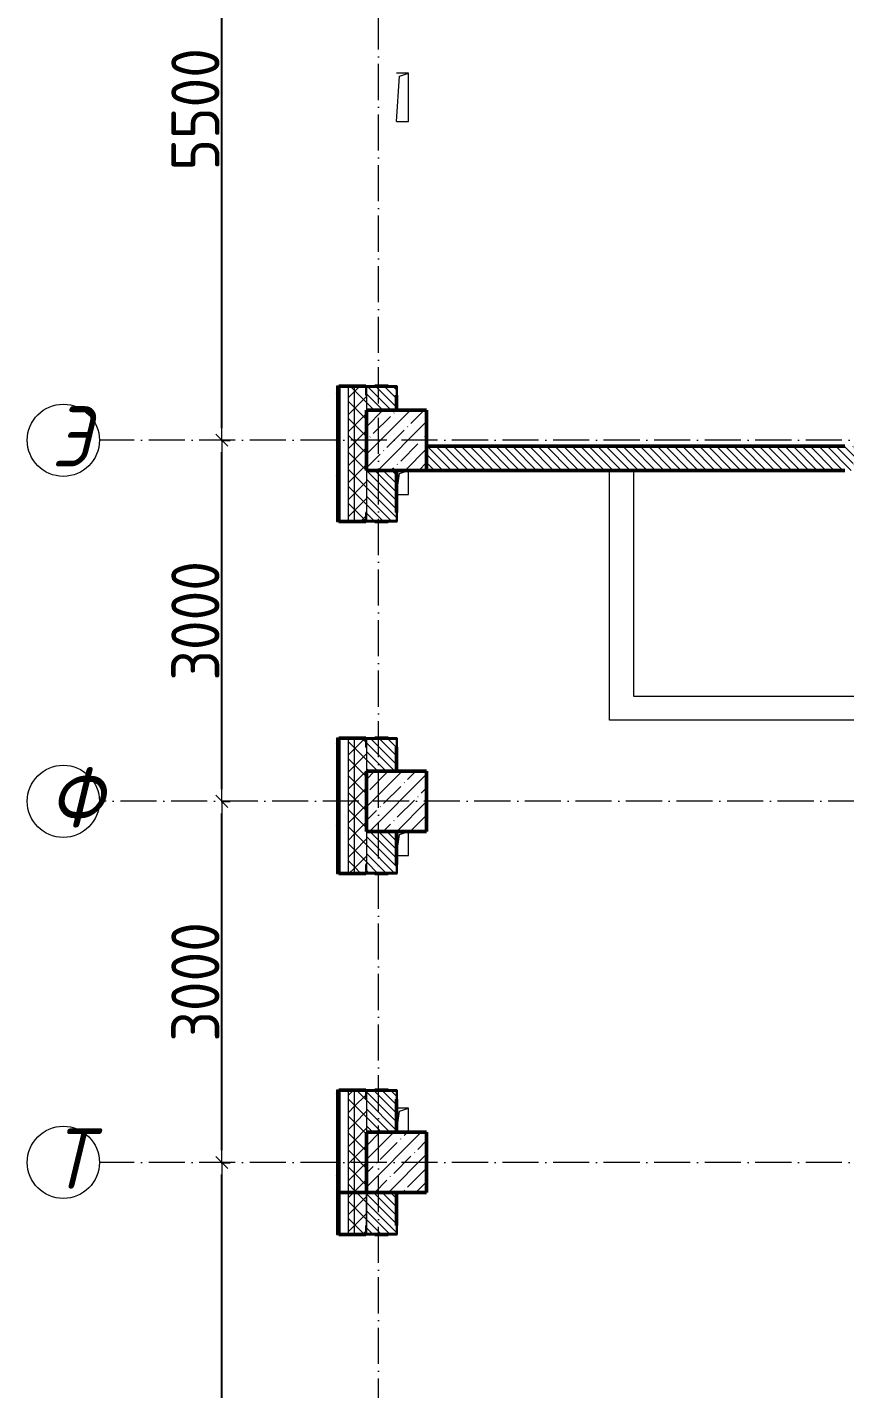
# Model space of a CAD drawing. Header units: millimetres. Extents: x -356862 to 418287, y 0 to 839748.
# Drawn here: x -20860 to -14067, y 489616 to 500929 of the extents above; entities that cross this region are included whole.
import ezdxf

# ---------------------------------------------------------------- set-up
doc = ezdxf.new("R2010")
doc.units = ezdxf.units.MM
doc.linetypes.add('50_200_ШТРИХ_1Т_ш5_п1_п1_', pattern=[700, 500, -100, 0, -100])
for name, color, linetype, lineweight in [('A-____-____-DIMS', 7, 'Continuous', 9), ('A-GENM-____-MCUT', 7, 'Continuous', 25), ('A-GENM-____-OTLN', 7, 'Continuous', 9), ('A-GENM-____-OTLN-1', 7, 'Continuous', 25), ('A-WALL-____-MCUT-2', 7, 'Continuous', 50), ('A-WALL-____-MCUT-3', 7, 'Continuous', 9), ('A-WALL-____-PATT-1', 7, 'Continuous', 9), ('A-WALL-FNSH-MCUT-1', 7, 'Continuous', 9), ('I-WALL-____-OTLN', 7, 'Continuous', 9), ('S-COLS-____-MCUT', 7, 'Continuous', 50), ('S-COLS-____-OTLN', 7, 'Continuous', 9), ('S-GRID-____-IDEN', 7, 'Continuous', 9), ('S-GRID-____-OTLN-1', 7, '50_200_ШТРИХ_1Т_ш5_п1_п1_', 9)]:
    doc.layers.add(name, color=color, linetype=linetype, lineweight=lineweight)
doc.styles.add('ISOCPEUR_I', font='isocpeui.ttf', dxfattribs={"width": 0.9, "height": 2.5})
doc.styles.add('СПДС', font='isocpeur.ttf', dxfattribs={"width": 0.9})
doc.dimstyles.new('Размера А3', dxfattribs={"dimtxt": 200, "dimasz": 100, "dimexe": 70, "dimexo": 100, "dimgap": 20, "dimtad": 1, "dimdec": 0, "dimrnd": 10, "dimzin": 0, "dimdsep": 46, "dimtxsty": 'СПДС', "dimblk": 'ARROWHEAD_6', "dimcen": 1, "dimclrd": 256, "dimclre": 256, "dimclrt": 256, "dimazin": 0, "dimtfac": 1, "dimtdec": 0, "dimtmove": 2, "dimatfit": 3, "dimfxl": 1, "dimtolj": 1, "dimtzin": 0, "dimarcsym": 0})
pattern_1 = [(135, (-15591.663, 459015.94), (-35.35534, -35.35534), [])]
pattern_2 = [(45, (-15591.66, 459015.94), (-70.71068, 70.71068), []), (135, (-15591.66, 459015.94), (-70.71068, -70.71068), [])]
pattern_3 = [(45, (-15591.66, 459015.94), (-85.5366, 85.5366), []), (45, (-15534.64, 459015.94), (-85.5366, 85.5366), [])]

# ---------------------------------------------------------------- blocks, each defined once
blk = doc.blocks.new('BSC_Колонна _Прямоугольная - 500х500-V36-АР1_План отверстий 2 этажа в осях 1-64_А-ГГ')
at = {"layer": 'S-COLS-____-OTLN'}
h = blk.add_hatch(dxfattribs=at)
h.set_pattern_fill('FP_65', color=256, style=0, pattern_type=2)
h.set_pattern_definition([(45, (2200, -32481.04), (-114.04925, 114.04925), []), (45, (2314.05, -32481.04), (-114.04925, 114.04925), [201.613, -40.323, 3.353, -36.97])])
h.paths.add_polyline_path([(-250, -250), (250, -250), (250, 250), (-250, 250), (-250, 75)], flags=0)
at = {"layer": 'S-COLS-____-MCUT'}
for p, q in [((250, 250), (-250, 250)), ((-250, 250), (-250, -250)), ((250, -250), (250, 250)), ((-250, -250), (250, -250))]:
    blk.add_line(p, q, dxfattribs=at)
blk = doc.blocks.new('BSC_Колонна _Прямоугольная - 500х500-V48-АР1_План отверстий 2 этажа в осях 1-64_А-ГГ')
at = {"layer": 'S-COLS-____-OTLN'}
h = blk.add_hatch(dxfattribs=at)
h.set_pattern_fill('FP_77', color=256, style=0, pattern_type=2)
h.set_pattern_definition([(45, (2200, -35481.04), (-114.04925, 114.04925), []), (45, (2314.05, -35481.04), (-114.04925, 114.04925), [201.613, -40.323, 3.353, -36.97])])
h.paths.add_polyline_path([(-250, -250), (250, -250), (250, 250), (-250, 250)], flags=0)
at = {"layer": 'S-COLS-____-MCUT'}
for p, q in [((250, 250), (-250, 250)), ((-250, 250), (-250, -250)), ((250, -250), (250, 250)), ((-250, -250), (250, -250))]:
    blk.add_line(p, q, dxfattribs=at)
blk = doc.blocks.new('BSC_Колонна _Прямоугольная - 500х500-V101-АР1_План отверстий 2 этажа в осях 1-64_А-ГГ')
at = {"layer": 'S-COLS-____-OTLN'}
h = blk.add_hatch(dxfattribs=at)
h.set_pattern_fill('FP_130', color=256, style=0, pattern_type=2)
h.set_pattern_definition([(45, (2200, -38481.04), (-114.04925, 114.04925), []), (45, (2314.05, -38481.04), (-114.04925, 114.04925), [201.613, -40.323, 3.353, -36.97])])
h.paths.add_polyline_path([(-250, -250), (250, -250), (250, 250), (-250, 250), (-250, 95)], flags=0)
at = {"layer": 'S-COLS-____-MCUT'}
for p, q in [((250, 250), (-250, 250)), ((-250, 250), (-250, -250)), ((250, -250), (250, 250)), ((-250, -250), (250, -250))]:
    blk.add_line(p, q, dxfattribs=at)
blk = doc.blocks.new('Фахверк_СКБ_Уголок - 250_2700-27497298-АР1_План отверстий 2 этажа в осях 1-64_А-ГГ')
at = {"layer": 'A-GENM-____-MCUT'}
for p, q in [((200, 181), (125, 181)), ((125, 181), (125, 106)), ((131, 106), (131, 175)), ((131, 175), (200, 175)), ((200, 175), (200, 181)), ((125, 106), (131, 106)), ((131, -6), (125, -6)), ((125, -6), (125, -81)), ((125, -81), (200, -81)), ((131, -75), (131, -6)), ((200, -75), (131, -75)), ((200, -81), (200, -75))]:
    blk.add_line(p, q, dxfattribs=at)
blk = doc.blocks.new('AR_Отверстие прямоугольное _в плите_ - AR_Отверстие прямоугольное _в плите_-30510733-АР1_План отверстий 2 этажа в осях 1-64_А-ГГ')
at = {"layer": 'A-GENM-____-OTLN'}
for p, q in [((-50, -100), (-25, 75)), ((-25, 75), (50, 100)), ((50, -100), (50, 100)), ((-50, -100), (50, -100))]:
    blk.add_line(p, q, dxfattribs=at)
blk = doc.blocks.new('AR_Отверстие прямоугольное _в плите_ - AR_Отверстие прямоугольное _в плите_-V158-АР1_План отверстий 2 этажа в осях 1-64_А-ГГ')
at = {"layer": 'A-GENM-____-OTLN'}
for p, q in [((50, 100), (-50, 100)), ((-50, -100), (-25, 75)), ((-25, 75), (50, 100)), ((50, -100), (50, 100))]:
    blk.add_line(p, q, dxfattribs=at)
blk = doc.blocks.new('AR_Отверстие прямоугольное _в плите_ - AR_Отверстие прямоугольное _в плите_-V170-АР1_План отверстий 2 этажа в осях 1-64_А-ГГ')
at = {"layer": 'A-GENM-____-OTLN'}
for p, q in [((50, 200), (-50, 200)), ((-50, -200), (-25, 175)), ((-25, 175), (50, 200)), ((50, -200), (50, 200)), ((-50, -200), (50, -200))]:
    blk.add_line(p, q, dxfattribs=at)
blk = doc.blocks.new('Ось сетки - Круг_Ø6_00__ISO-2_5_0_9K_-25732049-АР1_План отверстий 2 этажа в осях 1-64_А-ГГ')
at = {"layer": 'S-GRID-____-IDEN'}
blk.add_circle((0, 0), 3, dxfattribs=at)
blk = doc.blocks.new('ARROWHEAD_6')
at = {"color": 0, "linetype": 'Continuous'}
for p, q in [((0, 0), (-1, 0)), ((-0.5, -0.5), (0.5, 0.5))]:
    blk.add_line(p, q, dxfattribs=at)
blk = doc.blocks.new('*D4524')
at = {"layer": 'A-____-____-DIMS', "lineweight": -2, "transparency": 16777216}
for p, q in [((-19249, 491497), (-19173, 491497)), ((-19243, 485597), (-19243, 491397)), ((-19249, 485497), (-19173, 485497))]:
    blk.add_line(p, q, dxfattribs=at)
at = {"layer": 'Defpoints', "color": 0, "lineweight": 30, "transparency": 16777216}
for p in [(-19349, 491497), (-19243, 491497), (-19349, 485497)]:
    blk.add_point(p, dxfattribs=at)
at = {"layer": 'A-____-____-DIMS', "lineweight": -2, "transparency": 16777216, "xscale": 100, "yscale": 100, "zscale": 100}
for p, rotation in [((-19243, 491497), 90), ((-19243, 485497), 270)]:
    blk.add_blockref('ARROWHEAD_6', p, dxfattribs=dict(at, rotation=rotation))
at = {"layer": 'A-____-____-DIMS', "transparency": 16777216, "insert": (-19463, 488497), "char_height": 400, "attachment_point": 5, "rotation": 90, "style": 'СПДС'}
blk.add_mtext('\\A1;6000', dxfattribs=at)
blk = doc.blocks.new('*D4525')
at = {"layer": 'A-____-____-DIMS', "lineweight": -2, "transparency": 16777216}
for p, q in [((-19249, 494497), (-19173, 494497)), ((-19243, 491597), (-19243, 494397)), ((-19249, 491497), (-19173, 491497))]:
    blk.add_line(p, q, dxfattribs=at)
at = {"layer": 'Defpoints', "color": 0, "lineweight": 30, "transparency": 16777216}
for p in [(-19349, 494497), (-19243, 494497), (-19349, 491497)]:
    blk.add_point(p, dxfattribs=at)
at = {"layer": 'A-____-____-DIMS', "lineweight": -2, "transparency": 16777216, "xscale": 100, "yscale": 100, "zscale": 100}
for p, rotation in [((-19243, 494497), 90), ((-19243, 491497), 270)]:
    blk.add_blockref('ARROWHEAD_6', p, dxfattribs=dict(at, rotation=rotation))
at = {"layer": 'A-____-____-DIMS', "transparency": 16777216, "insert": (-19463, 492997), "char_height": 400, "attachment_point": 5, "rotation": 90, "style": 'СПДС'}
blk.add_mtext('\\A1;3000', dxfattribs=at)
blk = doc.blocks.new('*D4526')
at = {"layer": 'A-____-____-DIMS', "lineweight": -2, "transparency": 16777216}
for p, q in [((-19249, 497497), (-19173, 497497)), ((-19243, 494597), (-19243, 497397)), ((-19249, 494497), (-19173, 494497))]:
    blk.add_line(p, q, dxfattribs=at)
at = {"layer": 'Defpoints', "color": 0, "lineweight": 30, "transparency": 16777216}
for p in [(-19349, 497497), (-19243, 497497), (-19349, 494497)]:
    blk.add_point(p, dxfattribs=at)
at = {"layer": 'A-____-____-DIMS', "lineweight": -2, "transparency": 16777216, "xscale": 100, "yscale": 100, "zscale": 100}
for p, rotation in [((-19243, 497497), 90), ((-19243, 494497), 270)]:
    blk.add_blockref('ARROWHEAD_6', p, dxfattribs=dict(at, rotation=rotation))
at = {"layer": 'A-____-____-DIMS', "transparency": 16777216, "insert": (-19463, 495997), "char_height": 400, "attachment_point": 5, "rotation": 90, "style": 'СПДС'}
blk.add_mtext('\\A1;3000', dxfattribs=at)
blk = doc.blocks.new('*D4527')
at = {"layer": 'A-____-____-DIMS', "lineweight": -2, "transparency": 16777216}
for p, q in [((-19249, 502997), (-19173, 502997)), ((-19243, 497597), (-19243, 502897)), ((-19249, 497497), (-19173, 497497))]:
    blk.add_line(p, q, dxfattribs=at)
at = {"layer": 'Defpoints', "color": 0, "lineweight": 30, "transparency": 16777216}
for p in [(-19349, 502997), (-19243, 502997), (-19349, 497497)]:
    blk.add_point(p, dxfattribs=at)
at = {"layer": 'A-____-____-DIMS', "lineweight": -2, "transparency": 16777216, "xscale": 100, "yscale": 100, "zscale": 100}
for p, rotation in [((-19243, 502997), 90), ((-19243, 497497), 270)]:
    blk.add_blockref('ARROWHEAD_6', p, dxfattribs=dict(at, rotation=rotation))
at = {"layer": 'A-____-____-DIMS', "transparency": 16777216, "insert": (-19463, 500247), "char_height": 400, "attachment_point": 5, "rotation": 90, "style": 'СПДС'}
blk.add_mtext('\\A1;5500', dxfattribs=at)
blk = doc.blocks.new('*D13765')
at = {"layer": 'A-____-____-DIMS', "lineweight": -2, "transparency": 16777216}
for p, q in [((-19249, 491497), (-19173, 491497)), ((-19243, 485597), (-19243, 491397)), ((-19249, 485497), (-19173, 485497))]:
    blk.add_line(p, q, dxfattribs=at)
at = {"layer": 'Defpoints', "color": 0, "transparency": 16777216}
for p in [(-19349, 491497), (-19243, 491497), (-19349, 485497)]:
    blk.add_point(p, dxfattribs=at)
at = {"layer": 'A-____-____-DIMS', "lineweight": -2, "transparency": 16777216, "xscale": 100, "yscale": 100, "zscale": 100}
for p, rotation in [((-19243, 491497), 90), ((-19243, 485497), 270)]:
    blk.add_blockref('ARROWHEAD_6', p, dxfattribs=dict(at, rotation=rotation))
at = {"layer": 'A-____-____-DIMS', "transparency": 16777216, "insert": (-19463, 488497), "char_height": 400, "attachment_point": 5, "rotation": 90, "style": 'СПДС'}
blk.add_mtext('\\A1;6000', dxfattribs=at)
blk = doc.blocks.new('*D13766')
at = {"layer": 'A-____-____-DIMS', "lineweight": -2, "transparency": 16777216}
for p, q in [((-19249, 494497), (-19173, 494497)), ((-19243, 491597), (-19243, 494397)), ((-19249, 491497), (-19173, 491497))]:
    blk.add_line(p, q, dxfattribs=at)
at = {"layer": 'Defpoints', "color": 0, "transparency": 16777216}
for p in [(-19349, 494497), (-19243, 494497), (-19349, 491497)]:
    blk.add_point(p, dxfattribs=at)
at = {"layer": 'A-____-____-DIMS', "lineweight": -2, "transparency": 16777216, "xscale": 100, "yscale": 100, "zscale": 100}
for p, rotation in [((-19243, 494497), 90), ((-19243, 491497), 270)]:
    blk.add_blockref('ARROWHEAD_6', p, dxfattribs=dict(at, rotation=rotation))
at = {"layer": 'A-____-____-DIMS', "transparency": 16777216, "insert": (-19463, 492997), "char_height": 400, "attachment_point": 5, "rotation": 90, "style": 'СПДС'}
blk.add_mtext('\\A1;3000', dxfattribs=at)
blk = doc.blocks.new('*D13767')
at = {"layer": 'A-____-____-DIMS', "lineweight": -2, "transparency": 16777216}
for p, q in [((-19249, 497497), (-19173, 497497)), ((-19243, 494597), (-19243, 497397)), ((-19249, 494497), (-19173, 494497))]:
    blk.add_line(p, q, dxfattribs=at)
at = {"layer": 'Defpoints', "color": 0, "transparency": 16777216}
for p in [(-19349, 497497), (-19243, 497497), (-19349, 494497)]:
    blk.add_point(p, dxfattribs=at)
at = {"layer": 'A-____-____-DIMS', "lineweight": -2, "transparency": 16777216, "xscale": 100, "yscale": 100, "zscale": 100}
for p, rotation in [((-19243, 497497), 90), ((-19243, 494497), 270)]:
    blk.add_blockref('ARROWHEAD_6', p, dxfattribs=dict(at, rotation=rotation))
at = {"layer": 'A-____-____-DIMS', "transparency": 16777216, "insert": (-19463, 495997), "char_height": 400, "attachment_point": 5, "rotation": 90, "style": 'СПДС'}
blk.add_mtext('\\A1;3000', dxfattribs=at)
blk = doc.blocks.new('*D13768')
at = {"layer": 'A-____-____-DIMS', "lineweight": -2, "transparency": 16777216}
for p, q in [((-19249, 502997), (-19173, 502997)), ((-19243, 497597), (-19243, 502897)), ((-19249, 497497), (-19173, 497497))]:
    blk.add_line(p, q, dxfattribs=at)
at = {"layer": 'Defpoints', "color": 0, "transparency": 16777216}
for p in [(-19349, 502997), (-19243, 502997), (-19349, 497497)]:
    blk.add_point(p, dxfattribs=at)
at = {"layer": 'A-____-____-DIMS', "lineweight": -2, "transparency": 16777216, "xscale": 100, "yscale": 100, "zscale": 100}
for p, rotation in [((-19243, 502997), 90), ((-19243, 497497), 270)]:
    blk.add_blockref('ARROWHEAD_6', p, dxfattribs=dict(at, rotation=rotation))
at = {"layer": 'A-____-____-DIMS', "transparency": 16777216, "insert": (-19463, 500247), "char_height": 400, "attachment_point": 5, "rotation": 90, "style": 'СПДС'}
blk.add_mtext('\\A1;5500', dxfattribs=at)
blk = doc.blocks.new('*D13935')
at = {"layer": 'A-____-____-DIMS', "lineweight": -2, "transparency": 16777216}
for p, q in [((-19249, 491497), (-19173, 491497)), ((-19243, 485597), (-19243, 491397)), ((-19249, 485497), (-19173, 485497))]:
    blk.add_line(p, q, dxfattribs=at)
at = {"layer": 'Defpoints', "color": 0, "transparency": 16777216}
for p in [(-19349, 491497), (-19243, 491497), (-19349, 485497)]:
    blk.add_point(p, dxfattribs=at)
at = {"layer": 'A-____-____-DIMS', "lineweight": -2, "transparency": 16777216, "xscale": 100, "yscale": 100, "zscale": 100}
for p, rotation in [((-19243, 491497), 90), ((-19243, 485497), 270)]:
    blk.add_blockref('ARROWHEAD_6', p, dxfattribs=dict(at, rotation=rotation))
at = {"layer": 'A-____-____-DIMS', "transparency": 16777216, "insert": (-19463, 488497), "char_height": 400, "attachment_point": 5, "rotation": 90, "style": 'СПДС'}
blk.add_mtext('\\A1;6000', dxfattribs=at)
blk = doc.blocks.new('*D13936')
at = {"layer": 'A-____-____-DIMS', "lineweight": -2, "transparency": 16777216}
for p, q in [((-19249, 494497), (-19173, 494497)), ((-19243, 491597), (-19243, 494397)), ((-19249, 491497), (-19173, 491497))]:
    blk.add_line(p, q, dxfattribs=at)
at = {"layer": 'Defpoints', "color": 0, "transparency": 16777216}
for p in [(-19349, 494497), (-19243, 494497), (-19349, 491497)]:
    blk.add_point(p, dxfattribs=at)
at = {"layer": 'A-____-____-DIMS', "lineweight": -2, "transparency": 16777216, "xscale": 100, "yscale": 100, "zscale": 100}
for p, rotation in [((-19243, 494497), 90), ((-19243, 491497), 270)]:
    blk.add_blockref('ARROWHEAD_6', p, dxfattribs=dict(at, rotation=rotation))
at = {"layer": 'A-____-____-DIMS', "transparency": 16777216, "insert": (-19463, 492997), "char_height": 400, "attachment_point": 5, "rotation": 90, "style": 'СПДС'}
blk.add_mtext('\\A1;3000', dxfattribs=at)
blk = doc.blocks.new('*D13937')
at = {"layer": 'A-____-____-DIMS', "lineweight": -2, "transparency": 16777216}
for p, q in [((-19249, 497497), (-19173, 497497)), ((-19243, 494597), (-19243, 497397)), ((-19249, 494497), (-19173, 494497))]:
    blk.add_line(p, q, dxfattribs=at)
at = {"layer": 'Defpoints', "color": 0, "transparency": 16777216}
for p in [(-19349, 497497), (-19243, 497497), (-19349, 494497)]:
    blk.add_point(p, dxfattribs=at)
at = {"layer": 'A-____-____-DIMS', "lineweight": -2, "transparency": 16777216, "xscale": 100, "yscale": 100, "zscale": 100}
for p, rotation in [((-19243, 497497), 90), ((-19243, 494497), 270)]:
    blk.add_blockref('ARROWHEAD_6', p, dxfattribs=dict(at, rotation=rotation))
at = {"layer": 'A-____-____-DIMS', "transparency": 16777216, "insert": (-19463, 495997), "char_height": 400, "attachment_point": 5, "rotation": 90, "style": 'СПДС'}
blk.add_mtext('\\A1;3000', dxfattribs=at)
blk = doc.blocks.new('*D13938')
at = {"layer": 'A-____-____-DIMS', "lineweight": -2, "transparency": 16777216}
for p, q in [((-19249, 502997), (-19173, 502997)), ((-19243, 497597), (-19243, 502897)), ((-19249, 497497), (-19173, 497497))]:
    blk.add_line(p, q, dxfattribs=at)
at = {"layer": 'Defpoints', "color": 0, "transparency": 16777216}
for p in [(-19349, 502997), (-19243, 502997), (-19349, 497497)]:
    blk.add_point(p, dxfattribs=at)
at = {"layer": 'A-____-____-DIMS', "lineweight": -2, "transparency": 16777216, "xscale": 100, "yscale": 100, "zscale": 100}
for p, rotation in [((-19243, 502997), 90), ((-19243, 497497), 270)]:
    blk.add_blockref('ARROWHEAD_6', p, dxfattribs=dict(at, rotation=rotation))
at = {"layer": 'A-____-____-DIMS', "transparency": 16777216, "insert": (-19463, 500247), "char_height": 400, "attachment_point": 5, "rotation": 90, "style": 'СПДС'}
blk.add_mtext('\\A1;5500', dxfattribs=at)
blk = doc.blocks.new('2этаж')
at = {"layer": 'S-GRID-____-OTLN-1', "color": 251, "ltscale": 0.6, "true_color": 0x636466}
for p, q in [((-17941.7, 454533.3), (-17941.7, 508896.9)), ((11116.1, 497497), (-20260.4, 497497)), ((-9283.2, 494497), (-20260.4, 494497)), ((11116.1, 491497), (-20260.4, 491497))]:
    blk.add_line(p, q, dxfattribs=at)
at = {"layer": 'S-GRID-____-IDEN', "char_height": 500, "attachment_point": 1, "style": 'ISOCPEUR_I'}
for s, insert, width in [('\\fISOCPEUR|b0|i1|c204|p34|;\\W.9;Э', (-20657.8, 497778.9), 223.671), ('\\fISOCPEUR|b0|i1|c204|p34|;\\W.9;Ф', (-20681.7, 494778.9), 281.392), ('\\fISOCPEUR|b0|i1|c204|p34|;\\W.9;Т', (-20657.8, 491778.9), 223.671)]:
    blk.add_mtext(s, dxfattribs=dict(at, insert=insert, width=width))
at = {"layer": 'A-____-____-DIMS'}
for base, p1, p2, picture, middle in [((-19243.1, 502997), (-19349.1, 497497), (-19349.1, 502997), '*D4527', (-19463.1, 500247)), ((-19243.1, 497497), (-19349.1, 494497), (-19349.1, 497497), '*D4526', (-19463.1, 495997)), ((-19243.1, 494497), (-19349.1, 491497), (-19349.1, 494497), '*D4525', (-19463.1, 492997)), ((-19243.1, 491497), (-19349.1, 485497), (-19349.1, 491497), '*D4524', (-19463.1, 488497))]:
    dim = blk.add_linear_dim(base=base, p1=p1, p2=p2, angle=90, dimstyle='Размера А3', override={"dimtxt": 400}, dxfattribs=at)
    dim.commit()
    dim.dimension.update_dxf_attribs({"geometry": picture, "text_midpoint": middle})

msp = doc.modelspace()

# ---------------------------------------------------------------- hatches: boundary and pattern name
at = {"layer": 'A-WALL-____-PATT-1'}
h = msp.add_hatch(dxfattribs=at)
h.set_pattern_fill('FP_3', color=256, style=0, pattern_type=2)
h.set_pattern_definition(pattern_3)
h.paths.add_polyline_path([(-18271.6634, 491076.983), (-18271.6634, 492096.983), (-18291.6634, 492096.983), (-18291.6634, 491076.983)], flags=0)
h.paths.add_polyline_path([(-18291.6634, 493896.983), (-18271.6634, 493896.983), (-18271.6634, 495021.983), (-18291.6634, 495021.983), (-18291.6634, 494151.6094)], flags=0)
h.paths.add_polyline_path([(-18271.6634, 496821.983), (-18271.6634, 497946.983), (-18291.6634, 497946.983), (-18291.6634, 496821.983)], flags=0)
h.paths.add_polyline_path([(-18271.6634, 502746.983), (-18271.6634, 503946.983), (-18291.6634, 503946.983), (-18291.6634, 502746.983)], flags=0)
h.paths.add_polyline_path([(-18291.6634, 505746.983), (-18271.6634, 505746.983), (-18271.6634, 506996.983), (-18291.6634, 506996.983), (-18291.6634, 506191.5253)], flags=0)
h = msp.add_hatch(dxfattribs=at)
h.set_pattern_fill('FP_1', color=256, style=0, pattern_type=2)
h.set_pattern_definition(pattern_2)
h.paths.add_polyline_path([(-18141.6634, 491246.983), (-18141.6634, 492096.983), (-18191.6634, 492096.983), (-18191.6634, 491246.983)], flags=0)
h.paths.add_polyline_path([(-18141.6634, 493896.983), (-18141.6634, 495021.983), (-18191.6634, 495021.983), (-18191.6634, 493896.983)], flags=0)
h.paths.add_polyline_path([(-18141.6634, 496821.983), (-18141.6634, 497946.983), (-18191.6634, 497946.983), (-18191.6634, 496821.983)], flags=0)
h.paths.add_polyline_path([(-18141.6634, 502746.983), (-18141.6634, 503946.983), (-18191.6634, 503946.983), (-18191.6634, 502746.983)], flags=0)
h.paths.add_polyline_path([(-18141.6634, 505746.983), (-18141.6634, 506896.983), (-18191.6634, 506896.983), (-18191.6634, 505746.983)], flags=0)
h = msp.add_hatch(dxfattribs=at)
h.set_pattern_fill('FP_1', color=256, style=0, pattern_type=2)
h.set_pattern_definition(pattern_2)
h.paths.add_polyline_path([(-18041.6634, 491246.983), (-18041.6634, 492021.983), (-18047.6634, 492021.983), (-18047.6634, 492096.983), (-18141.6634, 492096.983), (-18141.6634, 491246.983)], flags=0)
h.paths.add_polyline_path([(-18141.6634, 493896.983), (-18047.6634, 493896.983), (-18047.6634, 493971.983), (-18041.6634, 493971.983), (-18041.6634, 494946.983), (-18047.6634, 494946.983), (-18047.6634, 495021.983), (-18141.6634, 495021.983), (-18141.6634, 494151.6094)], flags=0)
h.paths.add_polyline_path([(-18141.6634, 496821.983), (-18047.6634, 496821.983), (-18047.6634, 496896.983), (-18041.6634, 496896.983), (-18041.6634, 497871.983), (-18047.6634, 497871.983), (-18047.6634, 497946.983), (-18141.6634, 497946.983), (-18141.6634, 496827.983)], flags=0)
h.paths.add_polyline_path([(-18041.6634, 502746.983), (-18041.6634, 503871.983), (-18047.6634, 503871.983), (-18047.6634, 503946.983), (-18141.6634, 503946.983), (-18141.6634, 502746.983)], flags=0)
h.paths.add_polyline_path([(-18141.6634, 505746.983), (-18047.6634, 505746.983), (-18047.6634, 505821.983), (-18041.6634, 505821.983), (-18041.6634, 506846.983), (-18141.6634, 506846.983), (-18141.6634, 506191.5253)], flags=0)
h = msp.add_hatch(dxfattribs=at)
h.set_pattern_fill('FP_6', color=256, style=0, pattern_type=2)
h.set_pattern_definition(pattern_1)
h.paths.add_polyline_path([(-17847.6634, 497746.983), (-17791.6634, 497746.983), (-17791.6634, 497940.983), (-17860.6634, 497940.983), (-17860.6634, 497946.983), (-17972.6634, 497946.983), (-17972.6634, 497940.983), (-18041.6634, 497940.983), (-18041.6634, 497746.983)], flags=0)
h = msp.add_hatch(dxfattribs=at)
h.set_pattern_fill('FP_6', color=256, style=0, pattern_type=2)
h.set_pattern_definition(pattern_1)
h.paths.add_polyline_path([(-10641.6634, 497246.983), (-10491.6634, 497246.983), (-10491.6634, 497446.983), (-13991.6634, 497446.983), (-13991.6634, 497377.983), (-13997.6634, 497377.983), (-13997.6634, 497446.983), (-17541.6634, 497446.983), (-17541.6634, 497246.983), (-13997.6634, 497246.983), (-13997.6634, 497315.983), (-13991.6634, 497315.983), (-13991.6634, 497246.983), (-10741.6634, 497246.983)], flags=0)
h = msp.add_hatch(dxfattribs=at)
h.set_pattern_fill('FP_6', color=256, style=0, pattern_type=2)
h.set_pattern_definition(pattern_1)
h.paths.add_polyline_path([(-17791.6634, 494746.983), (-17791.6634, 495015.983), (-17860.6634, 495015.983), (-17860.6634, 495021.983), (-17972.6634, 495021.983), (-17972.6634, 495015.983), (-18041.6634, 495015.983), (-18041.6634, 494746.983)], flags=0)
h.paths.add_polyline_path([(-17860.6634, 496821.983), (-17860.6634, 496827.983), (-17791.6634, 496827.983), (-17791.6634, 497246.983), (-18041.6634, 497246.983), (-18041.6634, 496827.983), (-17972.6634, 496827.983), (-17972.6634, 496821.983)], flags=0)
h = msp.add_hatch(dxfattribs=at)
h.set_pattern_fill('FP_6', color=256, style=0, pattern_type=2)
h.set_pattern_definition(pattern_1)
h.paths.add_polyline_path([(-17791.6634, 491746.983), (-17791.6634, 492090.983), (-17860.6634, 492090.983), (-17860.6634, 492096.983), (-17972.6634, 492096.983), (-17972.6634, 492090.983), (-18041.6634, 492090.983), (-18041.6634, 491746.983)], flags=0)
h.paths.add_polyline_path([(-17860.6634, 493896.983), (-17860.6634, 493902.983), (-17791.6634, 493902.983), (-17791.6634, 494246.983), (-18041.6634, 494246.983), (-18041.6634, 493902.983), (-17972.6634, 493902.983), (-17972.6634, 493896.983)], flags=0)
h = msp.add_hatch(dxfattribs=at)
h.set_pattern_fill('FP_1', color=256, style=0, pattern_type=2)
h.set_pattern_definition(pattern_2)
h.paths.add_polyline_path([(-18191.6634, 485746.983), (-18141.6634, 485746.983), (-18141.6634, 486096.983), (-18191.6634, 486096.983)], flags=0)
h.paths.add_polyline_path([(-18191.6634, 487896.983), (-18141.6634, 487896.983), (-18141.6634, 489096.983), (-18191.6634, 489096.983)], flags=0)
h.paths.add_polyline_path([(-18191.6634, 490896.983), (-18141.6634, 490896.983), (-18141.6634, 491246.983), (-18191.6634, 491246.983)], flags=0)
h = msp.add_hatch(dxfattribs=at)
h.set_pattern_fill('FP_1', color=256, style=0, pattern_type=2)
h.set_pattern_definition(pattern_2)
h.paths.add_polyline_path([(-18041.6634, 485746.983), (-18041.6634, 486021.983), (-18047.6634, 486021.983), (-18047.6634, 486096.983), (-18141.6634, 486096.983), (-18141.6634, 485746.983), (-18047.6634, 485746.983)], flags=0)
h.paths.add_polyline_path([(-18047.6634, 487896.983), (-18047.6634, 487971.983), (-18041.6634, 487971.983), (-18041.6634, 489021.983), (-18047.6634, 489021.983), (-18047.6634, 489096.983), (-18141.6634, 489096.983), (-18141.6634, 487896.983)], flags=0)
h.paths.add_polyline_path([(-18047.6634, 490896.983), (-18047.6634, 490971.983), (-18041.6634, 490971.983), (-18041.6634, 491246.983), (-18141.6634, 491246.983), (-18141.6634, 490896.983)], flags=0)
h = msp.add_hatch(dxfattribs=at)
h.set_pattern_fill('FP_6', color=256, style=0, pattern_type=2)
h.set_pattern_definition(pattern_1)
h.paths.add_polyline_path([(-17791.6634, 485746.983), (-17791.6634, 486090.983), (-17860.6634, 486090.983), (-17860.6634, 486096.983), (-17972.6634, 486096.983), (-17972.6634, 486090.983), (-18041.6634, 486090.983), (-18041.6634, 485746.983)], flags=0)
h.paths.add_polyline_path([(-17860.6634, 487896.983), (-17860.6634, 487902.983), (-17791.6634, 487902.983), (-17791.6634, 489090.983), (-17860.6634, 489090.983), (-17860.6634, 489096.983), (-17972.6634, 489096.983), (-17972.6634, 489090.983), (-18041.6634, 489090.983), (-18041.6634, 487902.983), (-17972.6634, 487902.983), (-17972.6634, 487896.983)], flags=0)
h.paths.add_polyline_path([(-17860.6634, 490896.983), (-17860.6634, 490902.983), (-17791.6634, 490902.983), (-17791.6634, 491246.983), (-18041.6634, 491246.983), (-18041.6634, 490902.983), (-17972.6634, 490902.983), (-17972.6634, 490896.983)], flags=0)
h = msp.add_hatch(dxfattribs=at)
h.set_pattern_fill('FP_3', color=256, style=0, pattern_type=2)
h.set_pattern_definition(pattern_3)
h.paths.add_polyline_path([(-18271.6634, 485821.983), (-18271.6634, 486096.983), (-18291.6634, 486096.983), (-18291.6634, 485821.983)], flags=0)
h.paths.add_polyline_path([(-18291.6634, 487896.983), (-18271.6634, 487896.983), (-18271.6634, 489096.983), (-18291.6634, 489096.983)], flags=0)
h.paths.add_polyline_path([(-18271.6634, 490896.983), (-18271.6634, 491076.983), (-18291.6634, 491076.983), (-18291.6634, 490896.983)], flags=0)

# ---------------------------------------------------------------- linework, layer by layer
at = {"layer": 'A-WALL-____-MCUT-2'}
for p, q in [((-18047.6634, 497946.983), (-18271.6634, 497946.983)), ((-18271.6634, 497946.983), (-18271.6634, 496821.983)), ((-17860.6634, 497946.983), (-17972.6634, 497946.983)), ((-17791.6634, 497746.983), (-17791.6634, 497871.983)), ((-14066.6634, 497446.983), (-17541.6634, 497446.983)), ((-17791.6634, 496896.983), (-17791.6634, 497246.983)), ((-17541.6634, 497246.983), (-14066.6634, 497246.983)), ((-18271.6634, 496821.983), (-18047.6634, 496821.983)), ((-17972.6634, 496821.983), (-17860.6634, 496821.983)), ((-18047.6634, 495021.983), (-18271.6634, 495021.983)), ((-18271.6634, 495021.983), (-18271.6634, 493896.983)), ((-17860.6634, 495021.983), (-17972.6634, 495021.983)), ((-17791.6634, 494746.983), (-17791.6634, 494946.983)), ((-17791.6634, 493971.983), (-17791.6634, 494246.983)), ((-18271.6634, 493896.983), (-18047.6634, 493896.983)), ((-17972.6634, 493896.983), (-17860.6634, 493896.983)), ((-18047.6634, 492096.983), (-18271.6634, 492096.983)), ((-18271.6634, 492096.983), (-18271.6634, 491246.983)), ((-17860.6634, 492096.983), (-17972.6634, 492096.983)), ((-17791.6634, 491746.983), (-17791.6634, 492021.983)), ((-18271.6634, 491246.983), (-18041.6634, 491246.983)), ((-18041.6634, 491246.983), (-18271.6634, 491246.983)), ((-18271.6634, 491246.983), (-18271.6634, 490896.983)), ((-17791.6634, 490971.983), (-17791.6634, 491246.983)), ((-18271.6634, 490896.983), (-18271.6634, 491076.983)), ((-18271.6634, 490896.983), (-18047.6634, 490896.983)), ((-17972.6634, 490896.983), (-17860.6634, 490896.983))]:
    msp.add_line(p, q, dxfattribs=at)
at = {"layer": 'A-WALL-____-MCUT-3'}
for p, q in [((-18191.6634, 496821.983), (-18191.6634, 497946.983)), ((-18141.6634, 496821.983), (-18141.6634, 497946.983)), ((-18041.6634, 497871.983), (-18041.6634, 497746.983)), ((-18041.6634, 497246.983), (-18041.6634, 496896.983)), ((-18191.6634, 493896.983), (-18191.6634, 495021.983)), ((-18141.6634, 493896.983), (-18141.6634, 495021.983)), ((-18041.6634, 494946.983), (-18041.6634, 494746.983)), ((-18041.6634, 494246.983), (-18041.6634, 493971.983)), ((-18191.6634, 491246.983), (-18191.6634, 492096.983)), ((-18141.6634, 491246.983), (-18141.6634, 492096.983)), ((-18041.6634, 492021.983), (-18041.6634, 491746.983)), ((-18191.6634, 490896.983), (-18191.6634, 491246.983)), ((-18141.6634, 490896.983), (-18141.6634, 491246.983)), ((-18041.6634, 491246.983), (-18041.6634, 490971.983)), ((-18041.6634, 490971.983), (-18041.6634, 491246.983))]:
    msp.add_line(p, q, dxfattribs=at)
at = {"layer": 'A-WALL-FNSH-MCUT-1'}
for p, q in [((-18291.6634, 497946.983), (-18291.6634, 496821.983)), ((-18271.6634, 497946.983), (-18291.6634, 497946.983)), ((-18291.6634, 496821.983), (-18271.6634, 496821.983)), ((-18291.6634, 495021.983), (-18291.6634, 493896.983)), ((-18271.6634, 495021.983), (-18291.6634, 495021.983)), ((-18291.6634, 493896.983), (-18271.6634, 493896.983)), ((-18291.6634, 492096.983), (-18291.6634, 491076.983)), ((-18271.6634, 492096.983), (-18291.6634, 492096.983)), ((-18271.6634, 491076.983), (-18271.6634, 491246.983)), ((-18291.6634, 491076.983), (-18291.6634, 490896.983)), ((-18291.6634, 490896.983), (-18271.6634, 490896.983))]:
    msp.add_line(p, q, dxfattribs=at)
at = {"layer": 'I-WALL-____-OTLN'}
for p, q in [((-16021.6634, 495171.983), (-16021.6634, 497246.983)), ((-15821.6634, 497246.983), (-15821.6634, 495371.983)), ((-15821.6634, 495371.983), (-10741.6634, 495371.983)), ((-10741.6634, 495171.983), (-16021.6634, 495171.983))]:
    msp.add_line(p, q, dxfattribs=at)
at = {"layer": 'S-GRID-____-OTLN-1', "color": 251, "ltscale": 0.6, "true_color": 0x636466}
for p, q in [((-17941.6634, 454533.3346), (-17941.6634, 508896.9006)), ((-17941.6634, 454533.3346), (-17941.6634, 508896.9006)), ((11116.0758, 497496.983), (-20260.4336, 497496.983)), ((11116.0758, 497496.983), (-20260.4336, 497496.983)), ((-9283.1775, 494496.983), (-20260.4336, 494496.983)), ((-9283.1775, 494496.983), (-20260.4336, 494496.983)), ((11116.0758, 491496.983), (-20260.4336, 491496.983)), ((11116.0758, 491496.983), (-20260.4336, 491496.983))]:
    msp.add_line(p, q, dxfattribs=at)

# ---------------------------------------------------------------- block references
at = {"color": 18, "true_color": 0x000000}
msp.add_blockref('2этаж', (0, 0), dxfattribs=at)
at = {"layer": 'A-GENM-____-OTLN'}
for name, p in [('AR_Отверстие прямоугольное _в плите_ - AR_Отверстие прямоугольное _в плите_-V170-АР1_План отверстий 2 этажа в осях 1-64_А-ГГ', (-17741.6634, 500346.983)), ('AR_Отверстие прямоугольное _в плите_ - AR_Отверстие прямоугольное _в плите_-30510733-АР1_План отверстий 2 этажа в осях 1-64_А-ГГ', (-17741.6634, 497146.983)), ('AR_Отверстие прямоугольное _в плите_ - AR_Отверстие прямоугольное _в плите_-30510733-АР1_План отверстий 2 этажа в осях 1-64_А-ГГ', (-17741.6634, 494146.983)), ('AR_Отверстие прямоугольное _в плите_ - AR_Отверстие прямоугольное _в плите_-V158-АР1_План отверстий 2 этажа в осях 1-64_А-ГГ', (-17741.6634, 491846.983))]:
    msp.add_blockref(name, p, dxfattribs=at)
at = {"layer": 'A-GENM-____-OTLN-1'}
for p, rotation in [((-17966.6634, 498071.983), 269.9999999999999), ((-17866.6634, 496696.983), 89.99999999999991), ((-17966.6634, 495146.983), 269.9999999999999), ((-17866.6634, 493771.983), 89.99999999999991), ((-17966.6634, 492221.983), 269.9999999999999), ((-17866.6634, 490771.983), 89.99999999999991)]:
    msp.add_blockref('Фахверк_СКБ_Уголок - 250_2700-27497298-АР1_План отверстий 2 этажа в осях 1-64_А-ГГ', p, dxfattribs=dict(at, rotation=rotation))
at = {"layer": 'S-COLS-____-OTLN'}
for name, p in [('BSC_Колонна _Прямоугольная - 500х500-V101-АР1_План отверстий 2 этажа в осях 1-64_А-ГГ', (-17791.6634, 497496.983)), ('BSC_Колонна _Прямоугольная - 500х500-V48-АР1_План отверстий 2 этажа в осях 1-64_А-ГГ', (-17791.6634, 494496.983)), ('BSC_Колонна _Прямоугольная - 500х500-V36-АР1_План отверстий 2 этажа в осях 1-64_А-ГГ', (-17791.6634, 491496.983))]:
    msp.add_blockref(name, p, dxfattribs=at)
at = {"layer": 'S-GRID-____-IDEN', "xscale": 99.99999999999993, "yscale": 99.99999999999993, "zscale": 99.99999999999993}
for p, rotation in [((-20560.4336, 497496.983), 89.99999999999982), ((-20560.4336, 494496.983), 89.9999999999998), ((-20560.4336, 491496.983), 89.9999999999998)]:
    msp.add_blockref('Ось сетки - Круг_Ø6_00__ISO-2_5_0_9K_-25732049-АР1_План отверстий 2 этажа в осях 1-64_А-ГГ', p, dxfattribs=dict(at, rotation=rotation))

# ---------------------------------------------------------------- texts
at = {"layer": 'A-____-____-DIMS', "char_height": 400, "attachment_point": 5, "rotation": 90, "style": 'СПДС'}
for s, insert in [('\\A1;5500', (-19463.059, 500246.983)), ('\\A1;5500', (-19463.059, 500246.983)), ('\\A1;3000', (-19463.059, 495996.983)), ('\\A1;3000', (-19463.059, 495996.983)), ('\\A1;3000', (-19463.059, 492996.983)), ('\\A1;3000', (-19463.059, 492996.983))]:
    msp.add_mtext(s, dxfattribs=dict(at, insert=insert))
at = {"layer": 'S-GRID-____-IDEN', "char_height": 500, "attachment_point": 1, "style": 'ISOCPEUR_I'}
for s, insert, width in [('\\fISOCPEUR|b0|i1|c204|p34|;\\W.9;Э', (-20657.8313, 497778.8506), 223.670812), ('\\fISOCPEUR|b0|i1|c204|p34|;\\W.9;Э', (-20657.8313, 497778.8506), 223.670812), ('\\fISOCPEUR|b0|i1|c204|p34|;\\W.9;Ф', (-20681.6813, 494778.8506), 281.392312), ('\\fISOCPEUR|b0|i1|c204|p34|;\\W.9;Ф', (-20681.6813, 494778.8506), 281.392312), ('\\fISOCPEUR|b0|i1|c204|p34|;\\W.9;Т', (-20657.8313, 491778.8506), 223.670812), ('\\fISOCPEUR|b0|i1|c204|p34|;\\W.9;Т', (-20657.8313, 491778.8506), 223.670812)]:
    msp.add_mtext(s, dxfattribs=dict(at, insert=insert, width=width))

# ---------------------------------------------------------------- dimensions: what is measured, and where the dimension line sits
at = {"layer": 'A-____-____-DIMS'}
for base, p1, p2, picture, middle in [((-19243.059, 502996.983), (-19349.125, 497496.983), (-19349.125, 502996.983), '*D13768', (-19463.059, 500246.983)), ((-19243.059, 502996.983), (-19349.125, 497496.983), (-19349.125, 502996.983), '*D13938', (-19463.059, 500246.983)), ((-19243.059, 497496.983), (-19349.125, 494496.983), (-19349.125, 497496.983), '*D13767', (-19463.059, 495996.983)), ((-19243.059, 497496.983), (-19349.125, 494496.983), (-19349.125, 497496.983), '*D13937', (-19463.059, 495996.983)), ((-19243.059, 494496.983), (-19349.125, 491496.983), (-19349.125, 494496.983), '*D13766', (-19463.059, 492996.983)), ((-19243.059, 494496.983), (-19349.125, 491496.983), (-19349.125, 494496.983), '*D13936', (-19463.059, 492996.983)), ((-19243.059, 491496.983), (-19349.125, 485496.983), (-19349.125, 491496.983), '*D13765', (-19463.059, 488496.983)), ((-19243.059, 491496.983), (-19349.125, 485496.983), (-19349.125, 491496.983), '*D13935', (-19463.059, 488496.983))]:
    dim = msp.add_linear_dim(base=base, p1=p1, p2=p2, angle=90, dimstyle='Размера А3', override={"dimtxt": 400}, dxfattribs=at)
    dim.commit()
    dim.dimension.update_dxf_attribs({"geometry": picture, "text_midpoint": middle})

doc.saveas('drawing.dxf')
